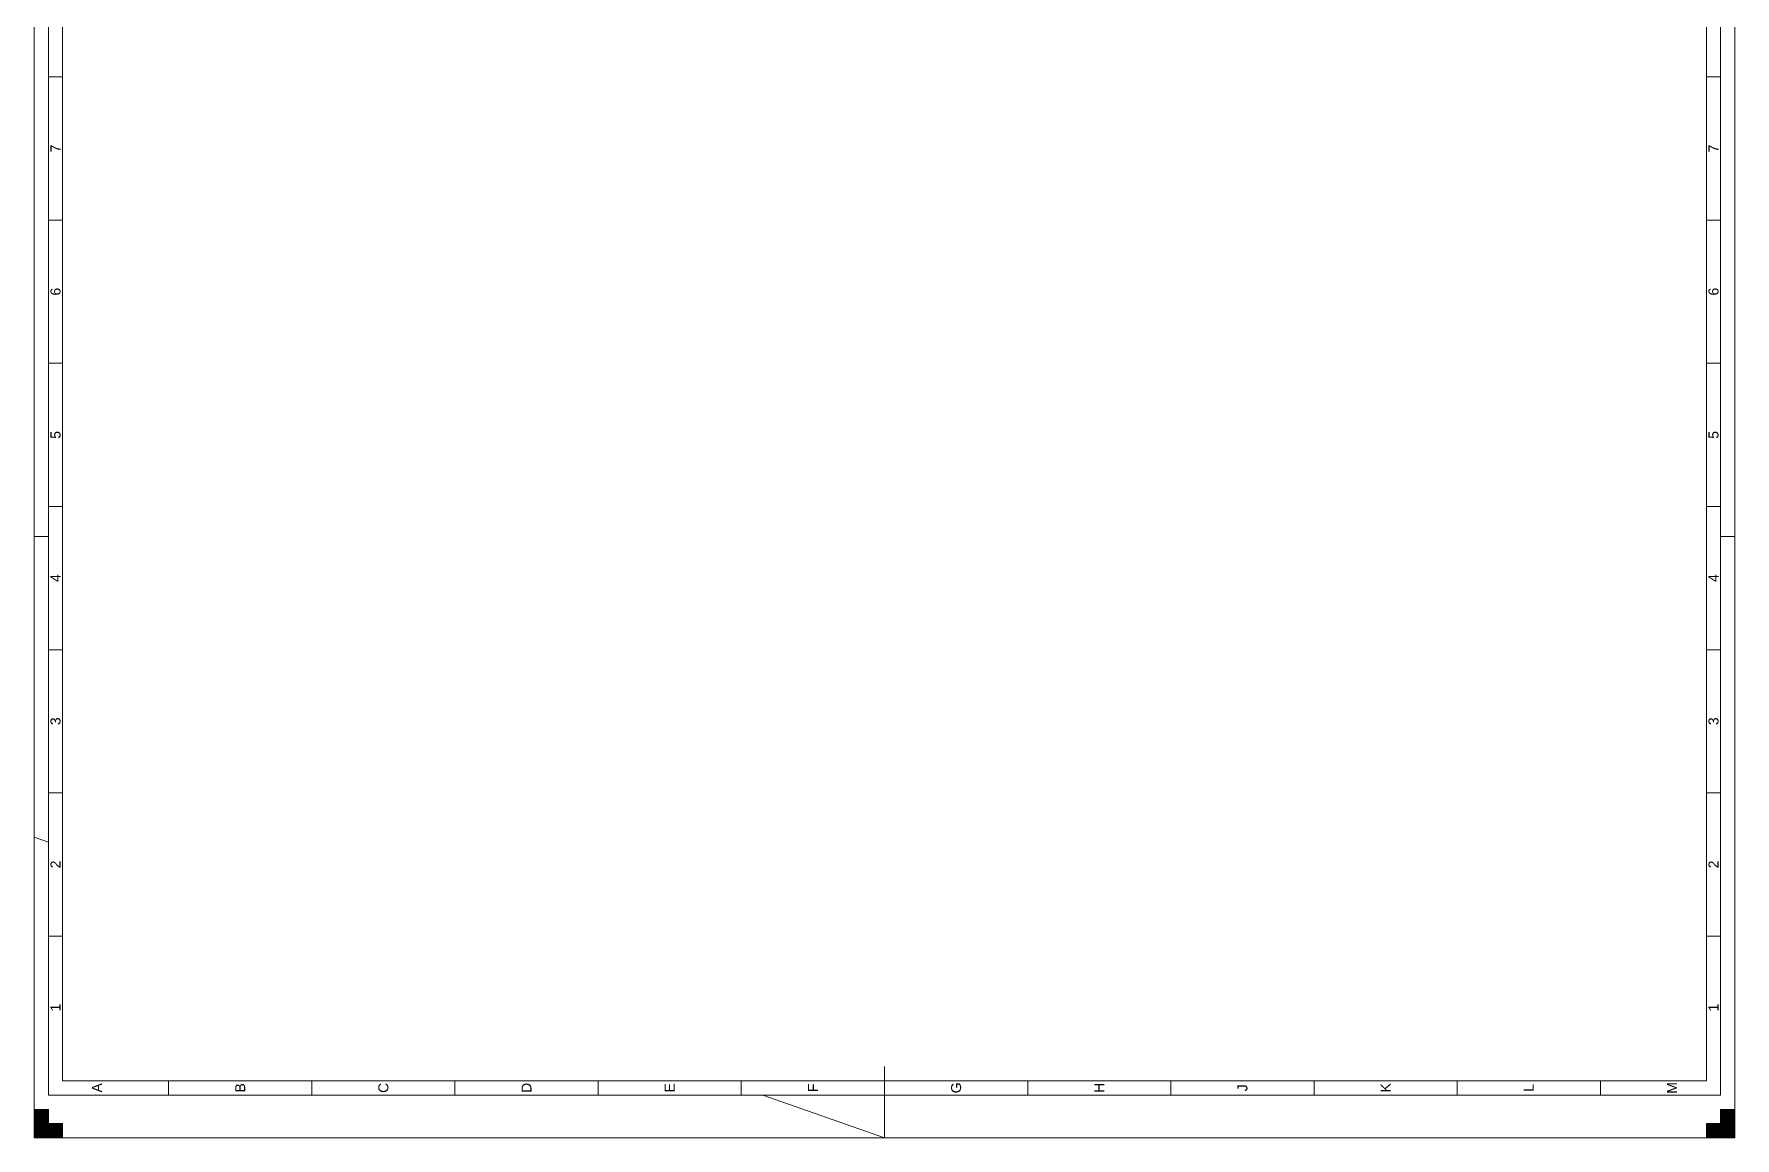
# Paper-space layout 'A1 - Portrait' of a CAD drawing. Header units: millimetres. Extents: x 0 to 594, y 0 to 841.
# Drawn here: x 0 to 594, y 0 to 385 of the extents above; entities that cross this region are included whole.
import ezdxf
from ezdxf.enums import TextEntityAlignment as Align

# ---------------------------------------------------------------- set-up
doc = ezdxf.new("R2010")
doc.units = ezdxf.units.MM
for name, color, linetype, lineweight in [('CDL_FRAME', 7, 'Continuous', 18), ('CDL_FRAME_GREEN', 3, 'Continuous', 18), ('CDL_FRAME_RED', 1, 'Continuous', 18), ('CDL_FRAME_YELLOW', 2, 'Continuous', 18)]:
    doc.layers.add(name, color=color, linetype=linetype, lineweight=lineweight)
doc.layers.add('CDL_TITLE_BLOCK', color=7, linetype='Continuous')
doc.styles.add('RHI_BORDER', font='arial.ttf')

# ---------------------------------------------------------------- blocks, each defined once
blk = doc.blocks.new('PORTRAIT_DINA1_FRAME_REV03_ISO5457')
at = {"layer": 'CDL_FRAME_GREEN'}
h = blk.add_hatch(color=256, dxfattribs=at)
h.dxf.hatch_style = 1
h.paths.add_polyline_path([(5, 5), (5, 10), (0, 10), (0, 5)])
h = blk.add_hatch(color=256, dxfattribs=at)
h.dxf.hatch_style = 1
h.paths.add_polyline_path([(594, 5), (594, 10), (589, 10), (589, 5)])
h = blk.add_hatch(color=256, dxfattribs=at)
h.dxf.hatch_style = 1
h.paths.add_polyline_path([(0, 5), (0, 0), (5, 0), (5, 5)])
h = blk.add_hatch(color=256, dxfattribs=at)
h.dxf.hatch_style = 1
h.paths.add_polyline_path([(5, 5), (5, 0), (10, 0), (10, 5)])
h = blk.add_hatch(color=256, dxfattribs=at)
h.dxf.hatch_style = 1
h.paths.add_polyline_path([(584, 5), (584, 0), (589, 0), (589, 5)])
h = blk.add_hatch(color=256, dxfattribs=at)
h.dxf.hatch_style = 1
h.paths.add_polyline_path([(589, 5), (589, 0), (594, 0), (594, 5)])
at = {"layer": 'CDL_FRAME', "linetype": 'Continuous'}
for p, q in [((10, 20), (10, 831)), ((584, 20), (584, 831)), ((297, 15), (297, 25)), ((584, 20), (10, 20))]:
    blk.add_line(p, q, dxfattribs=at)
at = {"layer": 'CDL_FRAME_GREEN', "linetype": 'Continuous'}
for p, q in [((0, 0), (0, 841)), ((594, 0), (594, 841)), ((5, 210), (0, 210)), ((594, 210), (589, 210)), ((5, 103.23), (0, 105)), ((297, 0), (254.57, 15)), ((297, 0), (297, 15)), ((594, 0), (0, 0))]:
    blk.add_line(p, q, dxfattribs=at)
at = {"layer": 'CDL_FRAME_GREEN'}
for points in [[(5, 0), (5, 10), (0, 10), (0, 0)], [(589, 0), (589, 10), (594, 10), (594, 0)], [(10, 5), (10, 0), (0, 0), (0, 5)], [(584, 5), (584, 0), (594, 0), (594, 5)]]:
    blk.add_lwpolyline(points, close=True, dxfattribs=at)
at = {"layer": 'CDL_FRAME_RED', "linetype": 'Continuous'}
for p, q in [((5, 15), (5, 836)), ((589, 15), (589, 836)), ((589, 15), (5, 15))]:
    blk.add_line(p, q, dxfattribs=at)
at = {"layer": 'CDL_FRAME_YELLOW', "linetype": 'Continuous'}
for p, q in [((10, 370.5), (5, 370.5)), ((589, 370.5), (584, 370.5)), ((10, 320.5), (5, 320.5)), ((589, 320.5), (584, 320.5)), ((10, 270.5), (5, 270.5)), ((589, 270.5), (584, 270.5)), ((10, 220.5), (5, 220.5)), ((589, 220.5), (584, 220.5)), ((10, 170.5), (5, 170.5)), ((589, 170.5), (584, 170.5)), ((10, 120.5), (5, 120.5)), ((589, 120.5), (584, 120.5)), ((10, 70.5), (5, 70.5)), ((589, 70.5), (584, 70.5)), ((47, 15), (47, 20)), ((97, 15), (97, 20)), ((147, 15), (147, 20)), ((197, 15), (197, 20)), ((247, 15), (247, 20)), ((347, 15), (347, 20)), ((397, 15), (397, 20)), ((447, 15), (447, 20)), ((497, 15), (497, 20)), ((547, 15), (547, 20))]:
    blk.add_line(p, q, dxfattribs=at)
at = {"layer": 'CDL_FRAME_GREEN', "linetype": 'Continuous', "style": 'RHI_BORDER'}
for s, p in [('7', (7.5, 345.5)), ('7', (586.5, 345.5)), ('6', (7.5, 295.5)), ('6', (586.5, 295.5)), ('5', (7.5, 245.5)), ('5', (586.5, 245.5)), ('4', (7.5, 195.5)), ('4', (586.5, 195.5)), ('3', (7.5, 145.5)), ('3', (586.5, 145.5)), ('2', (7.5, 95.5)), ('2', (586.5, 95.5)), ('1', (7.5, 45.5)), ('1', (586.5, 45.5)), ('A', (22, 17.5)), ('B', (72, 17.5)), ('C', (122, 17.5)), ('D', (172, 17.5)), ('E', (222, 17.5)), ('F', (272, 17.5)), ('G', (322, 17.5)), ('H', (372, 17.5)), ('J', (422, 17.5)), ('K', (472, 17.5)), ('L', (522, 17.5)), ('M', (572, 17.5))]:
    blk.add_text(s, height=3.5, rotation=90, dxfattribs=at).set_placement(p, align=Align.MIDDLE_CENTER)

psp = doc.layouts.new('A1 - Portrait')

# ---------------------------------------------------------------- block references
at = {"layer": 'CDL_TITLE_BLOCK', "lineweight": 0}
psp.add_blockref('PORTRAIT_DINA1_FRAME_REV03_ISO5457', (0, 0), dxfattribs=at)

doc.saveas('drawing.dxf')
